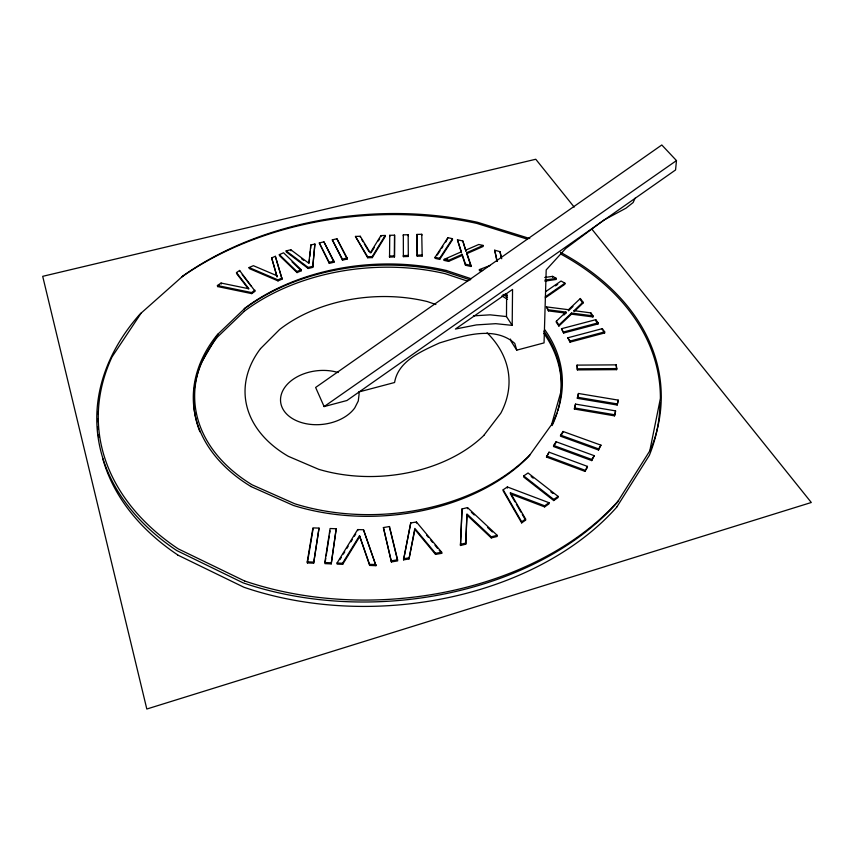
<?xml version="1.0" encoding="UTF-8"?>
<svg xmlns="http://www.w3.org/2000/svg" width="854" height="854" viewBox="0 0 854 854"><rect width="100%" height="100%" fill="white"/><g stroke="black" fill="none" stroke-linecap="round" stroke-linejoin="round"><path stroke-width="1.28" d="M497.199 535.341L497.199 536.451L491.263 537.913L466.967 515.069L465.718 544.201L460.477 545.492L462.035 508.941L467.533 507.607L497.199 535.341L491.263 536.803L466.946 513.959L465.718 544.201M496.964 261.217L494.69 250.211L500.028 251.674L501.149 257.449M503.187 489.769L503.187 490.879L521.655 522.894L525.584 520.15L525.605 519.04L510.393 492.779L544.66 505.792L549.047 502.728L507.351 486.961L503.187 489.769L521.666 521.783L521.655 522.894M512.186 325.363L512.549 289.421L455.395 329.046L476.361 324.915L495.736 323.677L512.186 325.363L506.486 316.567L506.625 294.011M507.351 488.072L507.351 486.961M394.473 256.915L394.58 235.16L389.744 235.32L389.541 257.075L394.473 256.915L394.58 235.16M510.382 493.89L510.393 492.779M523.716 475.913L523.694 477.023L553.723 500.561L558.078 497.53L558.121 496.42L528.05 472.988L523.716 475.913L553.766 499.451L553.723 500.561M546.421 306.885L548.407 310.888L565.892 313.151L565.935 312.073L548.449 309.821L546.421 306.885L568.497 309.703L580.346 298.516L582.983 302.124L582.93 303.191L574.881 310.888M548.407 310.888L548.449 309.821M511.61 494.359L544.617 506.902L544.66 505.792M546.475 457.05L549.047 452.193L587.424 466.391L587.349 467.501L584.894 471.344L546.475 457.05L549.047 452.193M552.613 277.411L552.645 276.354L544.735 277.497M552.645 276.354L556.296 278.383L556.264 279.439L544.895 281.137M549.047 502.728L549.015 503.839L544.617 506.902M565.935 312.073L556.349 321.232L556.306 322.31L558.9 326.068L571.443 314.155L571.486 313.076L592.986 315.841L592.922 316.919L571.443 314.155M553.584 445.446L553.552 446.546L591.758 460.594L594.245 455.694L556.082 441.742L553.584 445.446L591.833 459.484L591.758 460.594M558.9 326.068L558.943 324.99L556.349 321.232M556.039 442.852L556.082 441.742M561.516 328.705L563.693 333.007L598.035 323.944L598.099 322.865L595.782 319.684L561.516 328.705L563.693 333.007M545.749 291.577L561.035 281.019L564.942 283.197L564.9 284.265L545.258 297.886M560.555 435.102L560.512 436.213L598.515 450.005L600.97 445.169L563.01 431.462L560.555 435.102L598.59 448.894L598.515 450.005M460.477 545.492L462.035 508.941M562.967 432.572L563.01 431.462M568.497 309.703L568.454 310.781L573.002 306.479M567.803 337.8L570.024 342.155L604.611 332.964L604.675 331.886L602.326 328.651L567.803 337.8L570.077 341.077L570.024 342.155M573.995 311.742L574.037 310.664L582.983 302.124M574.39 409.034L575.511 404.102L615.553 410.881L615.467 411.98L614.517 415.855L574.39 409.034L575.511 404.102M577.08 365.117L577.389 369.899L616.631 369.654L616.716 368.565L616.214 364.861L577.08 365.117L577.389 369.899M580.346 298.516L580.293 299.583L582.93 303.191M577.357 398.338L578.457 393.481L618.179 400.11L618.093 401.209L617.164 405.02L577.357 398.338L578.457 393.481M590.765 313.962L590.829 312.884L574.037 310.664M584.894 471.344L587.424 466.391M595.782 319.684L595.718 320.762L598.035 323.944M602.251 329.74L602.326 328.651M616.214 364.861L616.631 369.654M614.517 415.855L615.553 410.881M617.164 405.02L618.179 400.11M676.475 160.584L675.557 169.957L346.948 400.505L324.114 406.579L315.628 387.47L661.797 144.977L676.475 160.584L324.114 406.579M312.724 267.398L314.891 244.02L310.824 244.991L308.838 263.256L290.84 249.774L286.154 250.895L286.282 251.93L308.251 268.487L312.724 267.398L314.891 244.02M309.095 262.989L309.522 259.072M309.799 256.467L310.365 251.247M310.653 248.631L310.824 244.991M331.224 563.886L336.209 528.754L330.092 528.519L324.83 562.53L324.958 563.629L331.224 563.886L336.209 528.754M325.161 562.327L325.769 558.399M326.175 555.783L329.206 536.163M329.612 533.547L330.018 530.932M313.642 563.181L319.033 528.114L312.938 527.879L307.248 561.825L307.397 562.925L313.642 563.181L319.033 528.114M307.397 562.925L313.076 528.978M408.991 558.943L414.841 528.391L435.497 553.296L435.54 554.406L441.721 553.339L441.689 552.239L416.442 521.986L410.731 522.958L403.547 559.872L408.991 558.943L414.905 529.491L435.54 554.406M649.777 450.933L660.398 398.412A286.154 194.787 -4.4 0 0 560.779 254.044M403.547 559.872L410.731 522.958M551.599 424.609L561.089 391.143A186.845 126.221 -4.3 0 0 543.87 331.096M635.109 198.181L633.124 202.547L625.982 208.184L603.81 220.118L565.807 248.397L546.197 269.896L544.051 342.892L516.745 350.151L511.098 341.301L510.446 339.07M218.41 333.658L200.946 363.366A186.492 125.751 -4.1 0 0 252.165 484.848L294.801 503.785A183.247 123.745 -4.2 0 0 529.939 454.83M372.301 257.62L385.239 236.494L385.175 235.458L380.937 235.597L370.262 252.827L360.271 236.27L355.445 236.419L367.668 257.759L372.301 257.62L372.227 256.574L385.175 235.458M337.042 563.021L357.698 529.555L363.494 529.768L375.952 565.679L369.643 565.423L359.502 535.704L342.55 563.245L342.667 564.345L337.17 564.12L337.042 563.021L342.55 563.245M339.924 559.658L341.29 557.427M343.361 554.086L344.738 551.855M346.799 548.503L348.176 546.272M350.93 541.81L352.296 539.579M354.367 536.227L355.744 533.996M342.667 564.345L359.609 536.803M370.999 252.795L374.34 247.404M378.343 240.945L379.678 238.789M617.068 506.614L649.339 455.363A285.108 194.765 -4.4 0 0 659.928 402.81M617.431 502.173L650.737 449.375A285.567 194.168 -4.3 0 0 560.448 252.314M591.833 459.484L594.245 455.694M598.59 448.894L600.97 445.169M439.682 259.402L439.639 258.346L452.471 238.693L447.934 237.69L435.049 257.31L435.081 258.356L439.682 259.402L452.492 239.728L452.471 238.693M437.227 255.09L440.088 250.724M441.518 248.546L442.948 246.368M445.809 242.002L447.934 237.69M141.23 312.991L112.045 356.876A285.492 193.89 -4 0 0 178.23 548.855L244.65 581.008M554.171 445.628L555.42 443.77M561.131 435.294L562.348 433.48M483.866 435.337L500.807 413.176A133.854 90.332 -4.3 0 0 487.079 332.804M260.534 348.603L279.557 329.559A131.281 88.485 -4.3 0 1 427.278 301.558L435.871 304.526M245.226 307.995L217.119 334.917A186.514 125.901 -4.1 0 0 250.777 486.406M244.297 311.304L217.471 337.031A186.268 125.965 -4.1 0 0 199.889 431.772M563.982 314.977L565.892 313.151M558.943 324.99L571.486 313.076M183.034 275.917L139.875 314.208A285.535 194.125 -4.1 0 0 176.725 550.542L243.102 582.855A281.019 191.467 -4.2 0 0 617.527 502.216M236.483 272.586L248.952 288.78L221.058 283.048L217.418 285.514L217.589 286.56L251.716 293.616L255.111 291.246L239.611 270.462L236.483 272.586L236.643 273.622L248.322 288.812M521.666 521.783L525.605 519.04M553.766 499.451L558.121 496.42M217.418 285.514L251.567 292.559L254.962 290.2M555.538 285.855L557.726 284.35M545.29 296.818L564.942 283.197M217.589 286.56L219.403 285.321M444.165 259.37L448.542 260.363L462.174 254.364L462.195 255.41L448.574 261.409L444.197 260.417L444.165 259.37L461.373 251.791L457.445 239.782L462.825 240.967L465.921 251.119L462.825 240.967M444.197 260.417L447.635 258.901M466.764 253.702L466.754 252.656L483.118 245.429L483.129 246.475L466.764 253.702L471.024 266.501L465.494 265.242L462.195 255.41M276.931 275.725L253.382 265.69L249.09 267.526L249.24 268.562L278.02 280.902L282.076 279.13L275.351 256.307L271.647 257.887L277.059 276.771L271.647 257.887M297.075 272.597L301.323 270.739L301.206 269.693L283.56 252.805L279.343 254.599L279.471 255.634L297.075 272.597L296.957 271.551L279.343 254.599M249.09 267.526L277.892 279.856L281.948 278.084M296.957 271.551L301.206 269.693M465.9 250.073L478.774 244.479L483.118 245.429M481.581 271.23L479.414 270.622L479.404 269.565L490.281 265.423M570.077 341.077L604.675 331.886M563.747 331.928L598.099 322.865M460.445 544.382L465.697 543.091M286.154 250.895L308.134 267.441L312.617 266.352M319.289 242.963L329.185 262.327L333.903 261.185L333.999 262.231L329.292 263.374L319.289 242.963L323.922 241.863L333.903 261.185M332.291 239.857L342.411 259.125L347.108 257.983L347.194 259.029L342.507 260.16L332.291 239.857L336.903 238.757L347.108 257.983M391.431 561.943L397.654 560.886L397.58 559.776L389.477 526.534L383.403 527.558L391.431 561.943L383.403 527.558M391.356 560.843L397.58 559.776M403.472 558.772L408.917 557.833M435.497 553.296L441.689 552.239M544.927 280.069L556.296 278.383M473.447 315.863L490.132 314.838L506.486 316.567M408.159 234.722L408.319 256.478L403.387 256.638L403.323 234.871L408.159 234.722L408.212 235.757M421.759 234.284L422.175 256.04L417.232 256.2L416.923 234.434L421.759 234.284L421.801 235.32M355.445 236.419L367.594 256.723L372.227 256.574M394.409 255.88L389.488 256.029L389.541 257.075M417.19 255.154L422.132 255.004L422.175 256.04M577.443 368.811L616.716 368.565M307.248 561.825L313.503 562.081M324.83 562.53L331.096 562.786M359.502 535.704L369.547 564.323L375.856 564.569M577.411 397.238L617.25 403.921M574.443 407.934L614.602 414.756M435.049 257.31L439.639 258.346M462.174 254.364L465.483 264.196L471.002 265.445L471.024 266.501M479.404 269.565L482.659 270.483M529.768 238.533L477.567 222.296A279.6 189.535 -4.2 0 0 182.969 275.885M527.58 239.227L476.617 223.342A279.909 189.951 -4.3 0 0 181.699 277.027M446.279 270.472L471.227 278.767M470.223 279.931L445.265 271.615A182.98 123.382 -4.3 0 0 243.945 309.18M467.757 281.212L445.329 273.718A182.735 123.435 -4.3 0 0 244.255 311.283M546.507 455.951L584.969 470.234M250.734 486.449L293.392 505.44A183.45 124.011 -4.2 0 0 528.829 456.388L552.645 423.125A186.46 125.826 -4.3 0 0 544.841 329.825M177.6 554.972L243.881 587.232A280.251 191.627 -4.2 0 0 617.164 506.668M301.547 258.741L303.661 260.331M531.135 476.521L533.206 478.144M550.819 491.872L552.89 493.495M471.376 512.293L474.248 514.973M487.634 527.505L492.416 531.978M292.036 261.847L301.323 270.739M426.594 535.191L428.27 537.209M430.8 540.24L432.476 542.258M434.996 545.279L437.526 548.3M439.202 550.318L441.721 553.339M574.176 207.095L535.768 159.25L42.7 276.333L146.813 709.023L811.3 502.494L591.715 228.947M242.184 274.625L251.076 286.058M590.829 312.884L592.986 315.841M591.48 314.945L592.922 316.919M603.041 330.808L604.611 332.964M361.68 239.515L363.014 241.714M364.348 243.924L369.003 251.663M511.044 495.032L515.015 501.885M516.339 504.17L520.961 512.165M522.285 514.439L525.584 520.15M347.194 259.029L336.903 238.757M333.999 262.231L323.922 241.863M375.952 565.679L363.494 529.768M466.754 252.656L471.002 265.445M282.076 279.13L275.351 256.307M516.745 350.151L514.791 343.436C494.466 325.225 462.505 335.974 439.511 342.945C421.823 351.133 398.081 360.9 394.591 382.507L358.627 392.029L359.118 393.875L358.285 400.974L354.784 407.881A39.273 26.666 -6.6 0 1 300.736 422.335A39.903 27.082 -6.6 0 1 285.652 386.243A39.252 26.634 -6.6 0 1 338.195 372.536M389.872 528.914L397.345 559.605M500.028 251.674L501.714 258.762M494.69 250.211L497.241 261.42M221.058 283.048L221.218 284.083M239.611 270.462L239.76 271.508M251.567 292.559L251.716 293.616M277.892 279.856L278.02 280.902M290.84 249.774L290.958 250.809M308.134 267.441L308.251 268.487M329.185 262.327L329.292 263.374M357.698 529.555L357.805 530.654M369.547 564.323L369.643 565.423M342.411 259.125L342.507 260.16M360.271 236.27L360.345 237.305M389.477 526.534L389.563 527.633M367.594 256.723L367.668 257.759M380.937 235.597L381.012 236.633M389.744 235.32L389.808 236.355M416.442 521.986L416.506 523.096M403.323 234.871L403.376 235.917M403.387 256.638L403.334 255.592L408.265 255.442L408.319 256.478M416.923 234.434L417.232 256.2M448.542 260.363L448.574 261.409M457.445 239.782L461.395 252.837L461.373 251.791M467.533 507.607L467.554 508.717M465.483 264.196L465.494 265.242M491.263 536.803L491.263 537.913M260.523 348.603A133.768 90.225 -4.2 0 0 288.332 456.324L318.553 469.262A131.527 88.805 -4.2 0 0 483.908 435.359M560.875 394.559A186.418 126.157 -4.3 0 1 557.747 410.731M556.989 413.229A186.418 126.157 -4.3 0 1 552.122 425.591M501.853 295.89A186.418 126.157 -4.3 0 1 507.479 299.359M543.742 333.167A186.418 126.157 -4.3 0 1 560.993 393.331M503.038 294.427A186.845 126.221 -4.3 0 1 507.522 297.213M177.685 554.897A284.756 194.296 -4.1 0 1 102.704 458.449M98.648 437.44A284.756 194.296 -4.1 0 1 98.381 434.793M98.007 429.53A284.756 194.296 -4.1 0 1 97.9 426.893M97.836 421.662A284.756 194.296 -4.1 0 1 97.879 419.058M98.125 413.88A284.756 194.296 -4.1 0 1 98.327 411.308M505.13 293.936A186.46 125.826 -4.3 0 1 507.372 295.324M618.574 500.54A280.71 191.04 -4.2 0 1 244.671 580.987M245.183 307.974A182.777 123.115 -4.2 0 1 446.279 270.483"/></g></svg>
